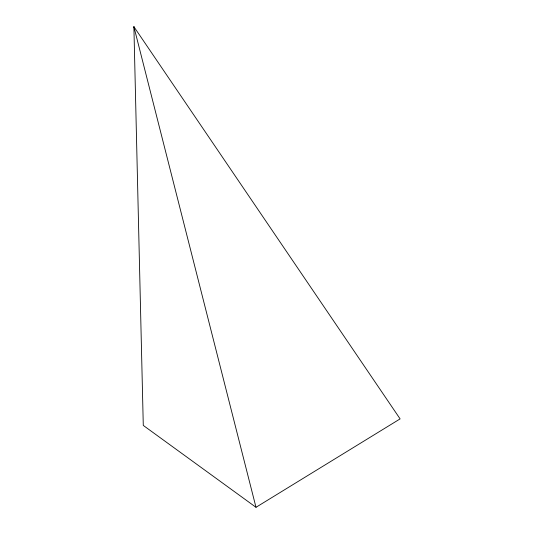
<?xml version="1.0" encoding="UTF-8"?>
<svg xmlns="http://www.w3.org/2000/svg" width="534" height="534" viewBox="0 0 534 534"><rect width="100%" height="100%" fill="white"/><g stroke="black" fill="none" stroke-linecap="round" stroke-linejoin="round"><path stroke-width="0.8" d="M255.993 507.3L400.113 418.89L133.887 26.7L143.279 425.418L255.993 507.3L133.887 26.7L134.481 28.255"/></g></svg>
